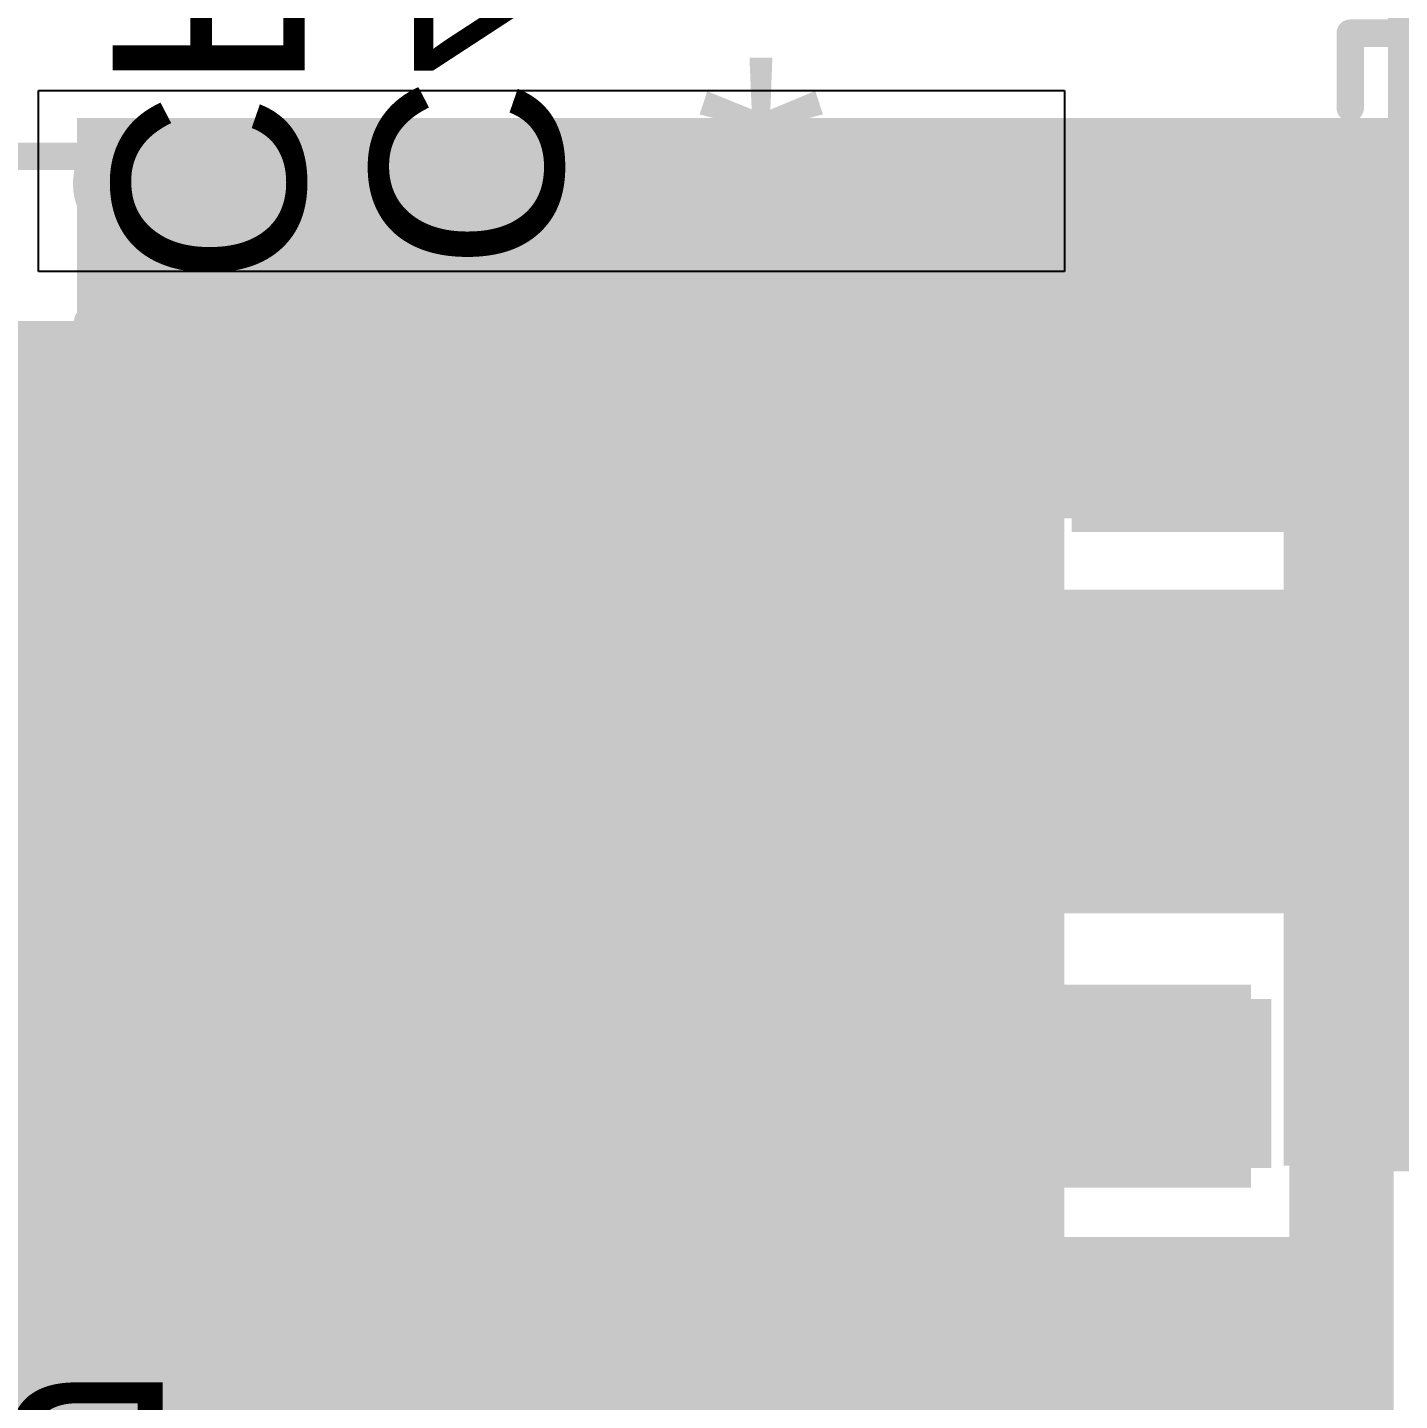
# Model space of a CAD drawing. Header units: millimetres. Extents: x -1.46 to 1.41, y -0.13 to 2.68.
# Drawn here: x -0.029 to 0.2211, y 2.0772 to 2.3275 of the extents above; entities that cross this region are included whole.
import ezdxf

# ---------------------------------------------------------------- set-up
doc = ezdxf.new("R2010")
doc.units = ezdxf.units.MM
doc.header["$MEASUREMENT"] = 0
for name, color, linetype in [('BottomLayer', 5, 'Continuous'), ('BottomOverlay', 54, 'Continuous'), ('BottomPaste', 16, 'Continuous'), ('BottomSolder', 6, 'Continuous'), ('Mechanical2', 216, 'Continuous'), ('TopLayer', 1, 'Continuous'), ('TopOverlay', 2, 'Continuous'), ('TopPaste', 8, 'Continuous'), ('TopSolder', 216, 'Continuous'), ('ViaHoleLayer', 16, 'Continuous')]:
    doc.layers.add(name, color=color, linetype=linetype)
doc.styles.add('Arial', font='', dxfattribs={"height": 0.2})
doc.styles.get('Arial').set_extended_font_data('Arial')

# ---------------------------------------------------------------- blocks, each defined once
blk = doc.blocks.new('EEEFT1H221AP_9')
at = {"layer": 'TopLayer'}
blk.add_hatch(color=1, dxfattribs=at).paths.add_polyline_path([(-0.2185, 0.03937), (-0.06102, 0.03937), (-0.06102, -0.03937), (-0.2185, -0.03937)])
at = {"layer": 'TopPaste'}
blk.add_hatch(color=8, dxfattribs=at).paths.add_polyline_path([(-0.2185, 0.03937), (-0.06102, 0.03937), (-0.06102, -0.03937), (-0.2185, -0.03937)])
at = {"layer": 'TopSolder'}
blk.add_hatch(color=216, dxfattribs=at).paths.add_polyline_path([(-0.2225, 0.04337), (-0.05702, 0.04337), (-0.05702, -0.04337), (-0.2225, -0.04337)])
at = {"layer": 'TopOverlay', "const_width": 0.005}
for points in [[(-0.165, 0.096), (-0.165, 0.05)], [(-0.184, 0.067), (-0.184, 0.049)], [(-0.175, 0.058), (-0.193, 0.058)], [(-0.165, -0.05), (-0.165, -0.096)], [(-0.095, -0.166), (-0.165, -0.096)], [(0.136, -0.166), (-0.095, -0.166)]]:
    blk.add_lwpolyline(points, dxfattribs=at)
at = {"layer": 'TopOverlay', "const_width": 0.0025}
for points in [[(-0.19425, 0.058, 1), (-0.19175, 0.058, 1)], [(-0.17625, 0.058, 1), (-0.17375, 0.058, 1)], [(-0.18525, 0.049, 1), (-0.18275, 0.049, 1)], [(-0.16625, 0.05, 1), (-0.16375, 0.05, 1)], [(-0.16625, -0.05, 1), (-0.16375, -0.05, 1)], [(-0.16625, -0.096, 1), (-0.16375, -0.096, 1)], [(-0.16625, -0.096, 1), (-0.16375, -0.096, 1)], [(-0.09625, -0.166, 1), (-0.09375, -0.166, 1)], [(-0.09625, -0.166, 1), (-0.09375, -0.166, 1)]]:
    blk.add_lwpolyline(points, format="xyb", close=True, dxfattribs=at)
blk = doc.blocks.new('SMA_B_16')
at = {"layer": 'BottomLayer'}
for points in [[(-0.12795, 0.03346), (-0.02953, 0.03346), (-0.02953, -0.03346), (-0.12795, -0.03346)], [(0.02953, 0.03346), (0.12795, 0.03346), (0.12795, -0.03346), (0.02953, -0.03346)]]:
    blk.add_hatch(color=5, dxfattribs=at).paths.add_polyline_path(points)
at = {"layer": 'BottomOverlay'}
for points in [[(-0.175, -0.05598), (-0.12906, -0.05598), (-0.12906, 0.05597), (-0.175, 0.05597)], [(-0.12992, 0.03638), (-0.1022, 0.03638), (-0.1022, 0.05598), (-0.12992, 0.05598)], [(-0.12992, -0.05598), (-0.1022, -0.05598), (-0.1022, -0.03638), (-0.12992, -0.03638)]]:
    blk.add_hatch(color=54, dxfattribs=at).paths.add_polyline_path(points)
at = {"layer": 'BottomPaste'}
for points in [[(-0.12795, 0.03346), (-0.02953, 0.03346), (-0.02953, -0.03346), (-0.12795, -0.03346)], [(0.02953, 0.03346), (0.12795, 0.03346), (0.12795, -0.03346), (0.02953, -0.03346)]]:
    blk.add_hatch(color=16, dxfattribs=at).paths.add_polyline_path(points)
at = {"layer": 'BottomSolder'}
for points in [[(-0.13195, 0.03746), (-0.02553, 0.03746), (-0.02553, -0.03746), (-0.13195, -0.03746)], [(0.02553, 0.03746), (0.13195, 0.03746), (0.13195, -0.03746), (0.02553, -0.03746)]]:
    blk.add_hatch(color=6, dxfattribs=at).paths.add_polyline_path(points)
at = {"layer": 'BottomOverlay', "const_width": 0.005}
for points in [[(0.08115, 0.05345), (-0.10465, 0.05345)], [(0.08115, 0.05345), (0.08115, 0.03985)], [(0.08115, -0.03985), (0.08115, -0.05345)], [(0.08115, -0.05345), (-0.10465, -0.05345)]]:
    blk.add_lwpolyline(points, dxfattribs=at)
at = {"layer": 'BottomOverlay', "const_width": 0.0025}
for points in [[(-0.1059, 0.05345, 1), (-0.1034, 0.05345, 1)], [(0.0799, 0.05345, 1), (0.0824, 0.05345, 1)], [(0.0799, 0.05345, 1), (0.0824, 0.05345, 1)], [(0.0799, 0.03985, 1), (0.0824, 0.03985, 1)], [(0.0799, -0.03985, 1), (0.0824, -0.03985, 1)], [(-0.1059, -0.05345, 1), (-0.1034, -0.05345, 1)], [(0.0799, -0.05345, 1), (0.0824, -0.05345, 1)], [(0.0799, -0.05345, 1), (0.0824, -0.05345, 1)]]:
    blk.add_lwpolyline(points, format="xyb", close=True, dxfattribs=at)
blk = doc.blocks.new('8_HTSOP_J_B_20')
at = {"layer": 'BottomLayer'}
for points in [[(-0.13622, 0.08642), (-0.07283, 0.08642), (-0.07283, 0.06358), (-0.13622, 0.06358)], [(0.07283, 0.08642), (0.13622, 0.08642), (0.13622, 0.06358), (0.07283, 0.06358)], [(0.03937, 0.04921), (0.03937, -0.04921), (-0.03937, -0.04921), (-0.03937, 0.04921)], [(-0.13622, 0.03642), (-0.07283, 0.03642), (-0.07283, 0.01358), (-0.13622, 0.01358)], [(0.07283, 0.03642), (0.13622, 0.03642), (0.13622, 0.01358), (0.07283, 0.01358)], [(-0.13622, -0.01358), (-0.07283, -0.01358), (-0.07283, -0.03642), (-0.13622, -0.03642)], [(0.07283, -0.01358), (0.13622, -0.01358), (0.13622, -0.03642), (0.07283, -0.03642)], [(-0.13622, -0.06358), (-0.07283, -0.06358), (-0.07283, -0.08642), (-0.13622, -0.08642)], [(0.07283, -0.06358), (0.13622, -0.06358), (0.13622, -0.08642), (0.07283, -0.08642)]]:
    blk.add_hatch(color=5, dxfattribs=at).paths.add_polyline_path(points)
at = {"layer": 'BottomPaste'}
for points in [[(-0.13622, 0.08642), (-0.07283, 0.08642), (-0.07283, 0.06358), (-0.13622, 0.06358)], [(0.07283, 0.08642), (0.13622, 0.08642), (0.13622, 0.06358), (0.07283, 0.06358)], [(-0.13622, 0.03642), (-0.07283, 0.03642), (-0.07283, 0.01358), (-0.13622, 0.01358)], [(0.07283, 0.03642), (0.13622, 0.03642), (0.13622, 0.01358), (0.07283, 0.01358)], [(-0.13622, -0.01358), (-0.07283, -0.01358), (-0.07283, -0.03642), (-0.13622, -0.03642)], [(0.07283, -0.01358), (0.13622, -0.01358), (0.13622, -0.03642), (0.07283, -0.03642)], [(-0.13622, -0.06358), (-0.07283, -0.06358), (-0.07283, -0.08642), (-0.13622, -0.08642)], [(0.07283, -0.06358), (0.13622, -0.06358), (0.13622, -0.08642), (0.07283, -0.08642)]]:
    blk.add_hatch(color=16, dxfattribs=at).paths.add_polyline_path(points)
at = {"layer": 'BottomSolder'}
for points in [[(-0.14022, 0.09042), (-0.06883, 0.09042), (-0.06883, 0.05958), (-0.14022, 0.05958)], [(0.06883, 0.09042), (0.14022, 0.09042), (0.14022, 0.05958), (0.06883, 0.05958)], [(0.04337, 0.05321), (0.04337, -0.05321), (-0.04337, -0.05321), (-0.04337, 0.05321)], [(-0.14022, 0.04042), (-0.06883, 0.04042), (-0.06883, 0.00958), (-0.14022, 0.00958)], [(0.06883, 0.04042), (0.14022, 0.04042), (0.14022, 0.00958), (0.06883, 0.00958)], [(-0.14022, -0.00958), (-0.06883, -0.00958), (-0.06883, -0.04042), (-0.14022, -0.04042)], [(0.06883, -0.00958), (0.14022, -0.00958), (0.14022, -0.04042), (0.06883, -0.04042)], [(-0.14022, -0.05958), (-0.06883, -0.05958), (-0.06883, -0.09042), (-0.14022, -0.09042)], [(0.06883, -0.05958), (0.14022, -0.05958), (0.14022, -0.09042), (0.06883, -0.09042)]]:
    blk.add_hatch(color=6, dxfattribs=at).paths.add_polyline_path(points)
at = {"layer": 'BottomOverlay', "const_width": 0.005}
for points in [[(0.07677, 0.09646), (-0.07677, 0.09646)], [(0.07677, -0.09646), (-0.07677, -0.09646)]]:
    blk.add_lwpolyline(points, dxfattribs=at)
at = {"layer": 'BottomOverlay'}
for points, const_width in [([(-0.07802, 0.09646, 1), (-0.07552, 0.09646, 1)], 0.0025), ([(0.07552, 0.09646, 1), (0.07802, 0.09646, 1)], 0.0025), ([(-0.14406, -0.075, 1), (-0.15194, -0.075, 1)], 0.00787), ([(-0.15391, -0.075, 1), (-0.14997, -0.075, 1)], 0.00394), ([(-0.14603, -0.075, 1), (-0.14209, -0.075, 1)], 0.00394), ([(-0.07802, -0.09646, 1), (-0.07552, -0.09646, 1)], 0.0025), ([(0.07552, -0.09646, 1), (0.07802, -0.09646, 1)], 0.0025)]:
    blk.add_lwpolyline(points, format="xyb", close=True, dxfattribs=dict(at, const_width=const_width))
at = {"layer": 'BottomPaste'}
for p, q in [((0.025, 0.03032), (-0.025, 0.03032)), ((-0.025, 0.03032), (-0.025, -0.03032)), ((0.025, -0.03032), (0.025, 0.03032)), ((-0.025, -0.03032), (0.025, -0.03032))]:
    blk.add_line(p, q, dxfattribs=at)
blk = doc.blocks.new('CAP_0603_B_49')
at = {"layer": 'BottomLayer'}
for points in [[(-0.045, -0.0175), (-0.045, 0.0175), (-0.015, 0.0175), (-0.015, -0.0175)], [(0.015, -0.0175), (0.015, 0.0175), (0.045, 0.0175), (0.045, -0.0175)]]:
    blk.add_hatch(color=5, dxfattribs=at).paths.add_polyline_path(points)
at = {"layer": 'BottomPaste'}
for points in [[(-0.045, -0.0175), (-0.045, 0.0175), (-0.015, 0.0175), (-0.015, -0.0175)], [(0.015, -0.0175), (0.015, 0.0175), (0.045, 0.0175), (0.045, -0.0175)]]:
    blk.add_hatch(color=16, dxfattribs=at).paths.add_polyline_path(points)
at = {"layer": 'BottomSolder'}
for points in [[(-0.04736, -0.01986), (-0.04736, 0.01986), (-0.01264, 0.01986), (-0.01264, -0.01986)], [(0.01264, -0.01986), (0.01264, 0.01986), (0.04736, 0.01986), (0.04736, -0.01986)]]:
    blk.add_hatch(color=6, dxfattribs=at).paths.add_polyline_path(points)
at = {"layer": 'BottomOverlay', "const_width": 0.005}
for points in [[(-0.049, 0.021), (-0.049, -0.021)], [(-0.049, 0.021), (-0.018, 0.021)], [(0.018, 0.021), (0.049, 0.021)], [(0.049, 0.021), (0.049, -0.021)], [(-0.049, -0.021), (-0.018, -0.021)], [(0.018, -0.021), (0.049, -0.021)]]:
    blk.add_lwpolyline(points, dxfattribs=at)
at = {"layer": 'BottomOverlay', "const_width": 0.0025}
for points in [[(-0.05025, 0.021, 1), (-0.04775, 0.021, 1)], [(-0.05025, 0.021, 1), (-0.04775, 0.021, 1)], [(-0.01925, 0.021, 1), (-0.01675, 0.021, 1)], [(0.01675, 0.021, 1), (0.01925, 0.021, 1)], [(0.04775, 0.021, 1), (0.05025, 0.021, 1)], [(0.04775, 0.021, 1), (0.05025, 0.021, 1)], [(-0.05025, -0.021, 1), (-0.04775, -0.021, 1)], [(-0.05025, -0.021, 1), (-0.04775, -0.021, 1)], [(-0.01925, -0.021, 1), (-0.01675, -0.021, 1)], [(0.01675, -0.021, 1), (0.01925, -0.021, 1)], [(0.04775, -0.021, 1), (0.05025, -0.021, 1)], [(0.04775, -0.021, 1), (0.05025, -0.021, 1)]]:
    blk.add_lwpolyline(points, format="xyb", close=True, dxfattribs=at)
blk = doc.blocks.new('CAP_0402_B_51')
at = {"layer": 'BottomLayer'}
for points in [[(-0.0095, 0.0125), (-0.0095, -0.0125), (-0.0275, -0.0125), (-0.0275, 0.0125)], [(0.0275, 0.0125), (0.0275, -0.0125), (0.0095, -0.0125), (0.0095, 0.0125)]]:
    blk.add_hatch(color=5, dxfattribs=at).paths.add_polyline_path(points)
at = {"layer": 'BottomPaste'}
for points in [[(-0.0095, 0.0125), (-0.0095, -0.0125), (-0.0275, -0.0125), (-0.0275, 0.0125)], [(0.0275, 0.0125), (0.0275, -0.0125), (0.0095, -0.0125), (0.0095, 0.0125)]]:
    blk.add_hatch(color=16, dxfattribs=at).paths.add_polyline_path(points)
at = {"layer": 'BottomSolder'}
for points in [[(-0.00714, 0.01486), (-0.00714, -0.01486), (-0.02986, -0.01486), (-0.02986, 0.01486)], [(0.02986, 0.01486), (0.02986, -0.01486), (0.00714, -0.01486), (0.00714, 0.01486)]]:
    blk.add_hatch(color=6, dxfattribs=at).paths.add_polyline_path(points)
at = {"layer": 'BottomOverlay', "const_width": 0.005}
for points in [[(-0.031, -0.016), (-0.031, 0.016)], [(-0.011, 0.016), (-0.031, 0.016)], [(0.031, 0.016), (0.011, 0.016)], [(0.031, -0.016), (0.031, 0.016)], [(-0.011, -0.016), (-0.031, -0.016)], [(0.031, -0.016), (0.011, -0.016)]]:
    blk.add_lwpolyline(points, dxfattribs=at)
at = {"layer": 'BottomOverlay', "const_width": 0.0025}
for points in [[(-0.03225, 0.016, 1), (-0.02975, 0.016, 1)], [(-0.03225, 0.016, 1), (-0.02975, 0.016, 1)], [(-0.01225, 0.016, 1), (-0.00975, 0.016, 1)], [(0.00975, 0.016, 1), (0.01225, 0.016, 1)], [(0.02975, 0.016, 1), (0.03225, 0.016, 1)], [(0.02975, 0.016, 1), (0.03225, 0.016, 1)], [(-0.03225, -0.016, 1), (-0.02975, -0.016, 1)], [(-0.03225, -0.016, 1), (-0.02975, -0.016, 1)], [(-0.01225, -0.016, 1), (-0.00975, -0.016, 1)], [(0.00975, -0.016, 1), (0.01225, -0.016, 1)], [(0.02975, -0.016, 1), (0.03225, -0.016, 1)], [(0.02975, -0.016, 1), (0.03225, -0.016, 1)]]:
    blk.add_lwpolyline(points, format="xyb", close=True, dxfattribs=at)
blk = doc.blocks.new('CAP_0603_B_53')
at = {"layer": 'BottomLayer'}
for points in [[(-0.045, -0.0175), (-0.045, 0.0175), (-0.015, 0.0175), (-0.015, -0.0175)], [(0.015, -0.0175), (0.015, 0.0175), (0.045, 0.0175), (0.045, -0.0175)]]:
    blk.add_hatch(color=5, dxfattribs=at).paths.add_polyline_path(points)
at = {"layer": 'BottomPaste'}
for points in [[(-0.045, -0.0175), (-0.045, 0.0175), (-0.015, 0.0175), (-0.015, -0.0175)], [(0.015, -0.0175), (0.015, 0.0175), (0.045, 0.0175), (0.045, -0.0175)]]:
    blk.add_hatch(color=16, dxfattribs=at).paths.add_polyline_path(points)
at = {"layer": 'BottomSolder'}
for points in [[(-0.04736, -0.01986), (-0.04736, 0.01986), (-0.01264, 0.01986), (-0.01264, -0.01986)], [(0.01264, -0.01986), (0.01264, 0.01986), (0.04736, 0.01986), (0.04736, -0.01986)]]:
    blk.add_hatch(color=6, dxfattribs=at).paths.add_polyline_path(points)
at = {"layer": 'BottomOverlay', "const_width": 0.005}
for points in [[(-0.049, 0.021), (-0.049, -0.021)], [(-0.049, 0.021), (-0.018, 0.021)], [(0.018, 0.021), (0.049, 0.021)], [(0.049, 0.021), (0.049, -0.021)], [(-0.049, -0.021), (-0.018, -0.021)], [(0.018, -0.021), (0.049, -0.021)]]:
    blk.add_lwpolyline(points, dxfattribs=at)
at = {"layer": 'BottomOverlay', "const_width": 0.0025}
for points in [[(-0.05025, 0.021, 1), (-0.04775, 0.021, 1)], [(-0.05025, 0.021, 1), (-0.04775, 0.021, 1)], [(-0.01925, 0.021, 1), (-0.01675, 0.021, 1)], [(0.01675, 0.021, 1), (0.01925, 0.021, 1)], [(0.04775, 0.021, 1), (0.05025, 0.021, 1)], [(0.04775, 0.021, 1), (0.05025, 0.021, 1)], [(-0.05025, -0.021, 1), (-0.04775, -0.021, 1)], [(-0.05025, -0.021, 1), (-0.04775, -0.021, 1)], [(-0.01925, -0.021, 1), (-0.01675, -0.021, 1)], [(0.01675, -0.021, 1), (0.01925, -0.021, 1)], [(0.04775, -0.021, 1), (0.05025, -0.021, 1)], [(0.04775, -0.021, 1), (0.05025, -0.021, 1)]]:
    blk.add_lwpolyline(points, format="xyb", close=True, dxfattribs=at)
blk = doc.blocks.new('CAP_0603_B_54')
at = {"layer": 'BottomLayer'}
for points in [[(-0.045, -0.0175), (-0.045, 0.0175), (-0.015, 0.0175), (-0.015, -0.0175)], [(0.015, -0.0175), (0.015, 0.0175), (0.045, 0.0175), (0.045, -0.0175)]]:
    blk.add_hatch(color=5, dxfattribs=at).paths.add_polyline_path(points)
at = {"layer": 'BottomPaste'}
for points in [[(-0.045, -0.0175), (-0.045, 0.0175), (-0.015, 0.0175), (-0.015, -0.0175)], [(0.015, -0.0175), (0.015, 0.0175), (0.045, 0.0175), (0.045, -0.0175)]]:
    blk.add_hatch(color=16, dxfattribs=at).paths.add_polyline_path(points)
at = {"layer": 'BottomSolder'}
for points in [[(-0.04736, -0.01986), (-0.04736, 0.01986), (-0.01264, 0.01986), (-0.01264, -0.01986)], [(0.01264, -0.01986), (0.01264, 0.01986), (0.04736, 0.01986), (0.04736, -0.01986)]]:
    blk.add_hatch(color=6, dxfattribs=at).paths.add_polyline_path(points)
at = {"layer": 'BottomOverlay', "const_width": 0.005}
for points in [[(-0.049, 0.021), (-0.018, 0.021)], [(-0.049, 0.021), (-0.049, -0.021)], [(0.018, 0.021), (0.049, 0.021)], [(0.049, 0.021), (0.049, -0.021)], [(-0.049, -0.021), (-0.018, -0.021)], [(0.018, -0.021), (0.049, -0.021)]]:
    blk.add_lwpolyline(points, dxfattribs=at)
at = {"layer": 'BottomOverlay', "const_width": 0.0025}
for points in [[(-0.05025, 0.021, 1), (-0.04775, 0.021, 1)], [(-0.05025, 0.021, 1), (-0.04775, 0.021, 1)], [(-0.01925, 0.021, 1), (-0.01675, 0.021, 1)], [(0.01675, 0.021, 1), (0.01925, 0.021, 1)], [(0.04775, 0.021, 1), (0.05025, 0.021, 1)], [(0.04775, 0.021, 1), (0.05025, 0.021, 1)], [(-0.05025, -0.021, 1), (-0.04775, -0.021, 1)], [(-0.05025, -0.021, 1), (-0.04775, -0.021, 1)], [(-0.01925, -0.021, 1), (-0.01675, -0.021, 1)], [(0.01675, -0.021, 1), (0.01925, -0.021, 1)], [(0.04775, -0.021, 1), (0.05025, -0.021, 1)], [(0.04775, -0.021, 1), (0.05025, -0.021, 1)]]:
    blk.add_lwpolyline(points, format="xyb", close=True, dxfattribs=at)
blk = doc.blocks.new('SLF12575T_221M1R3_PF_123')
at = {"layer": 'TopLayer'}
blk.add_hatch(color=1, dxfattribs=at).paths.add_polyline_path([(0.16732, 0.06299), (0.26969, 0.06299), (0.26969, -0.06299), (0.16732, -0.06299)])
at = {"layer": 'TopPaste'}
blk.add_hatch(color=8, dxfattribs=at).paths.add_polyline_path([(0.16732, 0.06299), (0.26969, 0.06299), (0.26969, -0.06299), (0.16732, -0.06299)])
at = {"layer": 'TopSolder'}
blk.add_hatch(color=216, dxfattribs=at).paths.add_polyline_path([(0.16332, 0.06699), (0.27369, 0.06699), (0.27369, -0.06699), (0.16332, -0.06699)])

msp = doc.modelspace()

# ---------------------------------------------------------------- hatches: boundary and pattern name
at = {"layer": 'BottomLayer'}
for points in [[(0.219, 2.321), (0.332, 2.321), (0.332, 2.543), (0.219, 2.543)], [(-0.02, 2.238), (0.289, 2.238), (0.289, 2.311), (-0.02, 2.311)], [(-0.017, 2.178), (0.22, 2.178), (0.22, 2.225), (-0.017, 2.225)], [(0.201, 2.002), (0.22, 2.002), (0.22, 2.21955), (0.201, 2.21955)], [(0.061, 2.166), (0.206, 2.166), (0.206, 2.204), (0.061, 2.204)], [(0.004, 1.981), (0.079, 1.981), (0.079, 2.197), (0.004, 2.197)], [(0.086, 2.116), (0.194, 2.116), (0.194, 2.153), (0.086, 2.153)], [(0.124, 2.065), (0.215, 2.065), (0.215, 2.107), (0.124, 2.107)]]:
    msp.add_hatch(color=5, dxfattribs=at).paths.add_polyline_path(points)
h = msp.add_hatch(color=5, dxfattribs=at)
edge = h.paths.add_edge_path()
edge.add_arc((-0.0089, 2.299), 0.01181, 0, 360)
h = msp.add_hatch(color=5, dxfattribs=at)
edge = h.paths.add_edge_path()
edge.add_arc((0.01541, 2.299), 0.01181, 0, 360)
h = msp.add_hatch(color=5, dxfattribs=at)
edge = h.paths.add_edge_path()
edge.add_arc((0.03971, 2.299), 0.01181, 0, 360)
h = msp.add_hatch(color=5, dxfattribs=at)
edge = h.paths.add_edge_path()
edge.add_arc((0.06401, 2.299), 0.01181, 0, 360)
h = msp.add_hatch(color=5, dxfattribs=at)
edge = h.paths.add_edge_path()
edge.add_arc((0.08832, 2.299), 0.01181, 0, 360)
h = msp.add_hatch(color=5, dxfattribs=at)
edge = h.paths.add_edge_path()
edge.add_arc((0.11262, 2.299), 0.01181, 0, 360)
h = msp.add_hatch(color=5, dxfattribs=at)
edge = h.paths.add_edge_path()
edge.add_arc((0.13692, 2.299), 0.01181, 0, 360)
h = msp.add_hatch(color=5, dxfattribs=at)
edge = h.paths.add_edge_path()
edge.add_arc((0.18, 2.209), 0.01181, 0, 360)
h = msp.add_hatch(color=5, dxfattribs=at)
edge = h.paths.add_edge_path()
edge.add_arc((0.01624, 2.14284), 0.01181, 0, 360)
h = msp.add_hatch(color=5, dxfattribs=at)
edge = h.paths.add_edge_path()
edge.add_arc((0.04116, 2.14284), 0.01181, 0, 360)
h = msp.add_hatch(color=5, dxfattribs=at)
edge = h.paths.add_edge_path()
edge.add_arc((0.06608, 2.14284), 0.01181, 0, 360)
h = msp.add_hatch(color=5, dxfattribs=at)
edge = h.paths.add_edge_path()
edge.add_arc((0.01624, 2.11292), 0.01181, 0, 360)
h = msp.add_hatch(color=5, dxfattribs=at)
edge = h.paths.add_edge_path()
edge.add_arc((0.04116, 2.11292), 0.01181, 0, 360)
h = msp.add_hatch(color=5, dxfattribs=at)
edge = h.paths.add_edge_path()
edge.add_arc((0.06608, 2.11292), 0.01181, 0, 360)
h = msp.add_hatch(color=5, dxfattribs=at)
edge = h.paths.add_edge_path()
edge.add_arc((0.207, 2.09383), 0.01181, 0, 360)
h = msp.add_hatch(color=5, dxfattribs=at)
edge = h.paths.add_edge_path()
edge.add_arc((0.01624, 2.084), 0.01181, 0, 360)
h = msp.add_hatch(color=5, dxfattribs=at)
edge = h.paths.add_edge_path()
edge.add_arc((0.04116, 2.084), 0.01181, 0, 360)
h = msp.add_hatch(color=5, dxfattribs=at)
edge = h.paths.add_edge_path()
edge.add_arc((0.06608, 2.084), 0.01181, 0, 360)
h = msp.add_hatch(color=5, dxfattribs=at)
edge = h.paths.add_edge_path()
edge.add_arc((0.207, 2.07), 0.01181, 0, 360)
at = {"layer": 'BottomSolder'}
h = msp.add_hatch(color=6, dxfattribs=at)
edge = h.paths.add_edge_path()
edge.add_arc((-0.0089, 2.299), 0.00591, 0, 360)
h = msp.add_hatch(color=6, dxfattribs=at)
edge = h.paths.add_edge_path()
edge.add_arc((0.01541, 2.299), 0.00591, 0, 360)
h = msp.add_hatch(color=6, dxfattribs=at)
edge = h.paths.add_edge_path()
edge.add_arc((0.03971, 2.299), 0.00591, 0, 360)
h = msp.add_hatch(color=6, dxfattribs=at)
edge = h.paths.add_edge_path()
edge.add_arc((0.06401, 2.299), 0.00591, 0, 360)
h = msp.add_hatch(color=6, dxfattribs=at)
edge = h.paths.add_edge_path()
edge.add_arc((0.08832, 2.299), 0.00591, 0, 360)
h = msp.add_hatch(color=6, dxfattribs=at)
edge = h.paths.add_edge_path()
edge.add_arc((0.11262, 2.299), 0.00591, 0, 360)
h = msp.add_hatch(color=6, dxfattribs=at)
edge = h.paths.add_edge_path()
edge.add_arc((0.13692, 2.299), 0.00591, 0, 360)
h = msp.add_hatch(color=6, dxfattribs=at)
edge = h.paths.add_edge_path()
edge.add_arc((0.18, 2.209), 0.00591, 0, 360)
h = msp.add_hatch(color=6, dxfattribs=at)
edge = h.paths.add_edge_path()
edge.add_arc((0.01624, 2.14284), 0.00591, 0, 360)
h = msp.add_hatch(color=6, dxfattribs=at)
edge = h.paths.add_edge_path()
edge.add_arc((0.04116, 2.14284), 0.00591, 0, 360)
h = msp.add_hatch(color=6, dxfattribs=at)
edge = h.paths.add_edge_path()
edge.add_arc((0.06608, 2.14284), 0.00591, 0, 360)
h = msp.add_hatch(color=6, dxfattribs=at)
edge = h.paths.add_edge_path()
edge.add_arc((0.01624, 2.11292), 0.00591, 0, 360)
h = msp.add_hatch(color=6, dxfattribs=at)
edge = h.paths.add_edge_path()
edge.add_arc((0.04116, 2.11292), 0.00591, 0, 360)
h = msp.add_hatch(color=6, dxfattribs=at)
edge = h.paths.add_edge_path()
edge.add_arc((0.06608, 2.11292), 0.00591, 0, 360)
h = msp.add_hatch(color=6, dxfattribs=at)
edge = h.paths.add_edge_path()
edge.add_arc((0.207, 2.09383), 0.00591, 0, 360)
h = msp.add_hatch(color=6, dxfattribs=at)
edge = h.paths.add_edge_path()
edge.add_arc((0.01624, 2.084), 0.00591, 0, 360)
h = msp.add_hatch(color=6, dxfattribs=at)
edge = h.paths.add_edge_path()
edge.add_arc((0.04116, 2.084), 0.00591, 0, 360)
h = msp.add_hatch(color=6, dxfattribs=at)
edge = h.paths.add_edge_path()
edge.add_arc((0.06608, 2.084), 0.00591, 0, 360)
at = {"layer": 'TopLayer'}
for points in [[(0.219, 2.308), (0.304, 2.308), (0.304, 2.541), (0.219, 2.541)], [(0.2, 2.12), (0.347, 2.12), (0.347, 2.293), (0.2, 2.293)], [(-0.045, 2.067), (0.16, 2.067), (0.16, 2.274), (-0.045, 2.274)], [(-0.045, 1.984), (0.108, 1.984), (0.108, 2.082), (-0.045, 2.082)]]:
    msp.add_hatch(color=1, dxfattribs=at).paths.add_polyline_path(points)
h = msp.add_hatch(color=1, dxfattribs=at)
edge = h.paths.add_edge_path()
edge.add_arc((-0.0089, 2.299), 0.01181, 0, 360)
h = msp.add_hatch(color=1, dxfattribs=at)
edge = h.paths.add_edge_path()
edge.add_arc((0.01541, 2.299), 0.01181, 0, 360)
h = msp.add_hatch(color=1, dxfattribs=at)
edge = h.paths.add_edge_path()
edge.add_arc((0.03971, 2.299), 0.01181, 0, 360)
h = msp.add_hatch(color=1, dxfattribs=at)
edge = h.paths.add_edge_path()
edge.add_arc((0.06401, 2.299), 0.01181, 0, 360)
h = msp.add_hatch(color=1, dxfattribs=at)
edge = h.paths.add_edge_path()
edge.add_arc((0.08832, 2.299), 0.01181, 0, 360)
h = msp.add_hatch(color=1, dxfattribs=at)
edge = h.paths.add_edge_path()
edge.add_arc((0.11262, 2.299), 0.01181, 0, 360)
h = msp.add_hatch(color=1, dxfattribs=at)
edge = h.paths.add_edge_path()
edge.add_arc((0.13692, 2.299), 0.01181, 0, 360)
h = msp.add_hatch(color=1, dxfattribs=at)
edge = h.paths.add_edge_path()
edge.add_arc((0.18, 2.209), 0.01181, 0, 360)
h = msp.add_hatch(color=1, dxfattribs=at)
edge = h.paths.add_edge_path()
edge.add_arc((0.01624, 2.14284), 0.01181, 0, 360)
h = msp.add_hatch(color=1, dxfattribs=at)
edge = h.paths.add_edge_path()
edge.add_arc((0.04116, 2.14284), 0.01181, 0, 360)
h = msp.add_hatch(color=1, dxfattribs=at)
edge = h.paths.add_edge_path()
edge.add_arc((0.06608, 2.14284), 0.01181, 0, 360)
h = msp.add_hatch(color=1, dxfattribs=at)
edge = h.paths.add_edge_path()
edge.add_arc((0.01624, 2.11292), 0.01181, 0, 360)
h = msp.add_hatch(color=1, dxfattribs=at)
edge = h.paths.add_edge_path()
edge.add_arc((0.04116, 2.11292), 0.01181, 0, 360)
h = msp.add_hatch(color=1, dxfattribs=at)
edge = h.paths.add_edge_path()
edge.add_arc((0.06608, 2.11292), 0.01181, 0, 360)
h = msp.add_hatch(color=1, dxfattribs=at)
edge = h.paths.add_edge_path()
edge.add_arc((0.207, 2.09383), 0.01181, 0, 360)
h = msp.add_hatch(color=1, dxfattribs=at)
edge = h.paths.add_edge_path()
edge.add_arc((0.01624, 2.084), 0.01181, 0, 360)
h = msp.add_hatch(color=1, dxfattribs=at)
edge = h.paths.add_edge_path()
edge.add_arc((0.04116, 2.084), 0.01181, 0, 360)
h = msp.add_hatch(color=1, dxfattribs=at)
edge = h.paths.add_edge_path()
edge.add_arc((0.06608, 2.084), 0.01181, 0, 360)
h = msp.add_hatch(color=1, dxfattribs=at)
edge = h.paths.add_edge_path()
edge.add_arc((0.207, 2.07), 0.01181, 0, 360)
at = {"layer": 'TopSolder'}
h = msp.add_hatch(color=216, dxfattribs=at)
edge = h.paths.add_edge_path()
edge.add_arc((-0.0089, 2.299), 0.00591, 0, 360)
h = msp.add_hatch(color=216, dxfattribs=at)
edge = h.paths.add_edge_path()
edge.add_arc((0.01541, 2.299), 0.00591, 0, 360)
h = msp.add_hatch(color=216, dxfattribs=at)
edge = h.paths.add_edge_path()
edge.add_arc((0.03971, 2.299), 0.00591, 0, 360)
h = msp.add_hatch(color=216, dxfattribs=at)
edge = h.paths.add_edge_path()
edge.add_arc((0.06401, 2.299), 0.00591, 0, 360)
h = msp.add_hatch(color=216, dxfattribs=at)
edge = h.paths.add_edge_path()
edge.add_arc((0.08832, 2.299), 0.00591, 0, 360)
h = msp.add_hatch(color=216, dxfattribs=at)
edge = h.paths.add_edge_path()
edge.add_arc((0.11262, 2.299), 0.00591, 0, 360)
h = msp.add_hatch(color=216, dxfattribs=at)
edge = h.paths.add_edge_path()
edge.add_arc((0.13692, 2.299), 0.00591, 0, 360)
h = msp.add_hatch(color=216, dxfattribs=at)
edge = h.paths.add_edge_path()
edge.add_arc((0.18, 2.209), 0.00591, 0, 360)
h = msp.add_hatch(color=216, dxfattribs=at)
edge = h.paths.add_edge_path()
edge.add_arc((0.01624, 2.14284), 0.00591, 0, 360)
h = msp.add_hatch(color=216, dxfattribs=at)
edge = h.paths.add_edge_path()
edge.add_arc((0.04116, 2.14284), 0.00591, 0, 360)
h = msp.add_hatch(color=216, dxfattribs=at)
edge = h.paths.add_edge_path()
edge.add_arc((0.06608, 2.14284), 0.00591, 0, 360)
h = msp.add_hatch(color=216, dxfattribs=at)
edge = h.paths.add_edge_path()
edge.add_arc((0.01624, 2.11292), 0.00591, 0, 360)
h = msp.add_hatch(color=216, dxfattribs=at)
edge = h.paths.add_edge_path()
edge.add_arc((0.04116, 2.11292), 0.00591, 0, 360)
h = msp.add_hatch(color=216, dxfattribs=at)
edge = h.paths.add_edge_path()
edge.add_arc((0.06608, 2.11292), 0.00591, 0, 360)
h = msp.add_hatch(color=216, dxfattribs=at)
edge = h.paths.add_edge_path()
edge.add_arc((0.207, 2.09383), 0.00591, 0, 360)
h = msp.add_hatch(color=216, dxfattribs=at)
edge = h.paths.add_edge_path()
edge.add_arc((0.01624, 2.084), 0.00591, 0, 360)
h = msp.add_hatch(color=216, dxfattribs=at)
edge = h.paths.add_edge_path()
edge.add_arc((0.04116, 2.084), 0.00591, 0, 360)
h = msp.add_hatch(color=216, dxfattribs=at)
edge = h.paths.add_edge_path()
edge.add_arc((0.06608, 2.084), 0.00591, 0, 360)
at = {"layer": 'ViaHoleLayer'}
h = msp.add_hatch(color=16, dxfattribs=at)
edge = h.paths.add_edge_path()
edge.add_arc((-0.0089, 2.299), 0.00591, 0, 360)
h = msp.add_hatch(color=16, dxfattribs=at)
edge = h.paths.add_edge_path()
edge.add_arc((0.01541, 2.299), 0.00591, 0, 360)
h = msp.add_hatch(color=16, dxfattribs=at)
edge = h.paths.add_edge_path()
edge.add_arc((0.03971, 2.299), 0.00591, 0, 360)
h = msp.add_hatch(color=16, dxfattribs=at)
edge = h.paths.add_edge_path()
edge.add_arc((0.06401, 2.299), 0.00591, 0, 360)
h = msp.add_hatch(color=16, dxfattribs=at)
edge = h.paths.add_edge_path()
edge.add_arc((0.08832, 2.299), 0.00591, 0, 360)
h = msp.add_hatch(color=16, dxfattribs=at)
edge = h.paths.add_edge_path()
edge.add_arc((0.11262, 2.299), 0.00591, 0, 360)
h = msp.add_hatch(color=16, dxfattribs=at)
edge = h.paths.add_edge_path()
edge.add_arc((0.13692, 2.299), 0.00591, 0, 360)
h = msp.add_hatch(color=16, dxfattribs=at)
edge = h.paths.add_edge_path()
edge.add_arc((0.18, 2.209), 0.00591, 0, 360)
h = msp.add_hatch(color=16, dxfattribs=at)
edge = h.paths.add_edge_path()
edge.add_arc((0.01624, 2.14284), 0.00591, 0, 360)
h = msp.add_hatch(color=16, dxfattribs=at)
edge = h.paths.add_edge_path()
edge.add_arc((0.04116, 2.14284), 0.00591, 0, 360)
h = msp.add_hatch(color=16, dxfattribs=at)
edge = h.paths.add_edge_path()
edge.add_arc((0.06608, 2.14284), 0.00591, 0, 360)
h = msp.add_hatch(color=16, dxfattribs=at)
edge = h.paths.add_edge_path()
edge.add_arc((0.01624, 2.11292), 0.00591, 0, 360)
h = msp.add_hatch(color=16, dxfattribs=at)
edge = h.paths.add_edge_path()
edge.add_arc((0.04116, 2.11292), 0.00591, 0, 360)
h = msp.add_hatch(color=16, dxfattribs=at)
edge = h.paths.add_edge_path()
edge.add_arc((0.06608, 2.11292), 0.00591, 0, 360)
h = msp.add_hatch(color=16, dxfattribs=at)
edge = h.paths.add_edge_path()
edge.add_arc((0.207, 2.09383), 0.00591, 0, 360)
h = msp.add_hatch(color=16, dxfattribs=at)
edge = h.paths.add_edge_path()
edge.add_arc((0.01624, 2.084), 0.00591, 0, 360)
h = msp.add_hatch(color=16, dxfattribs=at)
edge = h.paths.add_edge_path()
edge.add_arc((0.04116, 2.084), 0.00591, 0, 360)
h = msp.add_hatch(color=16, dxfattribs=at)
edge = h.paths.add_edge_path()
edge.add_arc((0.06608, 2.084), 0.00591, 0, 360)

# ---------------------------------------------------------------- linework, layer by layer
at = {"layer": 'BottomLayer'}
for points, const_width in [([(0.02424, 2.29176), (0.026, 2.29)], 0.02), ([(0.025, 2.289), (0.026, 2.29)], 0.02), ([(0.025, 2.287), (0.025, 2.289)], 0.02), ([(0.182, 2.206), (0.207, 2.206)], 0.012), ([(0.207, 2.206), (0.20835, 2.20465)], 0.012), ([(0.20835, 2.10383), (0.20835, 2.20465)], 0.012), ([(0.162, 2.185), (0.204, 2.185)], 0.01), ([(0.204, 2.185), (0.206, 2.183)], 0.01), ([(-0.05371, 2.16237), (-0.02864, 2.16237)], 0.022), ([(-0.02864, 2.16237), (-0.015, 2.14873)], 0.022), ([(-0.015, 2.048), (-0.015, 2.14873)], 0.022), ([(0.096, 2.1345), (0.09625, 2.13475)], 0.008), ([(0.09625, 2.13475), (0.16175, 2.13475)], 0.008), ([(0.16175, 2.13475), (0.162, 2.135)], 0.008), ([(0.102, 2.006), (0.102, 2.0975)], 0.018), ([(0.1915, 2.0845), (0.206, 2.099)], 0.01), ([(0.171, 2.0845), (0.1915, 2.0845)], 0.01)]:
    msp.add_lwpolyline(points, dxfattribs=dict(at, const_width=const_width))
for points, const_width in [([(0.01924, 2.29176, 1), (0.02924, 2.29176, 1)], 0.01), ([(0.02, 2.289, 1), (0.03, 2.289, 1)], 0.01), ([(0.02, 2.289, 1), (0.03, 2.289, 1)], 0.01), ([(0.021, 2.29, 1), (0.031, 2.29, 1)], 0.01), ([(0.021, 2.29, 1), (0.031, 2.29, 1)], 0.01), ([(0.02, 2.287, 1), (0.03, 2.287, 1)], 0.01), ([(0.179, 2.206, 1), (0.185, 2.206, 1)], 0.006), ([(0.204, 2.206, 1), (0.21, 2.206, 1)], 0.006), ([(0.204, 2.206, 1), (0.21, 2.206, 1)], 0.006), ([(0.20535, 2.20465, 1), (0.21135, 2.20465, 1)], 0.006), ([(0.20535, 2.20465, 1), (0.21135, 2.20465, 1)], 0.006), ([(0.1595, 2.185, 1), (0.1645, 2.185, 1)], 0.005), ([(0.2015, 2.185, 1), (0.2065, 2.185, 1)], 0.005), ([(0.2015, 2.185, 1), (0.2065, 2.185, 1)], 0.005), ([(0.2035, 2.183, 1), (0.2085, 2.183, 1)], 0.005), ([(-0.03414, 2.16237, 1), (-0.02314, 2.16237, 1)], 0.011), ([(-0.03414, 2.16237, 1), (-0.02314, 2.16237, 1)], 0.011), ([(-0.0205, 2.14873, 1), (-0.0095, 2.14873, 1)], 0.011), ([(-0.0205, 2.14873, 1), (-0.0095, 2.14873, 1)], 0.011), ([(0.094, 2.1345, 1), (0.098, 2.1345, 1)], 0.004), ([(0.09425, 2.13475, 1), (0.09825, 2.13475, 1)], 0.004), ([(0.09425, 2.13475, 1), (0.09825, 2.13475, 1)], 0.004), ([(0.15975, 2.13475, 1), (0.16375, 2.13475, 1)], 0.004), ([(0.15975, 2.13475, 1), (0.16375, 2.13475, 1)], 0.004), ([(0.16, 2.135, 1), (0.164, 2.135, 1)], 0.004), ([(0.20535, 2.10383, 1), (0.21135, 2.10383, 1)], 0.006), ([(0.0975, 2.0975, 1), (0.1065, 2.0975, 1)], 0.009), ([(0.2035, 2.099, 1), (0.2085, 2.099, 1)], 0.005), ([(0.1685, 2.0845, 1), (0.1735, 2.0845, 1)], 0.005), ([(0.189, 2.0845, 1), (0.194, 2.0845, 1)], 0.005), ([(0.189, 2.0845, 1), (0.194, 2.0845, 1)], 0.005)]:
    msp.add_lwpolyline(points, format="xyb", close=True, dxfattribs=dict(at, const_width=const_width))
at = {"layer": 'Mechanical2', "const_width": 0.015}
msp.add_lwpolyline([(1.39764, 1.27953, 1), (-1.39764, 1.27953, 1)], format="xyb", close=True, dxfattribs=at)
at = {"layer": 'TopLayer'}
for p, q in [((-0.027, 2.283), (-0.027, 2.316)), ((-0.027, 2.316), (0.16, 2.316)), ((0.16, 2.316), (0.16, 2.283)), ((0.16, 2.283), (-0.027, 2.283))]:
    msp.add_line(p, q, dxfattribs=at)
at = {"layer": 'TopLayer', "const_width": 0.022}
msp.add_lwpolyline([(0.09502, 2.1525), (0.13174, 2.1525)], dxfattribs=at)
at = {"layer": 'TopLayer', "const_width": 0.011}
for points in [[(0.08952, 2.1525, 1), (0.10052, 2.1525, 1)], [(0.12624, 2.1525, 1), (0.13724, 2.1525, 1)]]:
    msp.add_lwpolyline(points, format="xyb", close=True, dxfattribs=at)

# ---------------------------------------------------------------- block references
for name, p, rotation in [('SLF12575T_221M1R3_PF_123', (0.4775, 2.186), 180), ('SMA_B_16', (0.29326, 2.273), 180), ('EEEFT1H221AP_9', (-0.07076, 2.138), 180), ('CAP_0603_B_49', (0.003, 2.225), 90), ('CAP_0603_B_53', (0.0525, 2.225), 90), ('CAP_0603_B_54', (0.102, 2.225), 90), ('8_HTSOP_J_B_20', (0.26653, 2.11), 180), ('CAP_0402_B_51', (0.102, 2.116), 270)]:
    msp.add_blockref(name, p, dxfattribs=dict(rotation=rotation))

# ---------------------------------------------------------------- texts
at = {"layer": 'BottomOverlay', "style": 'Arial', "text_generation_flag": 2}
for s, height, rotation, p in [('CF3', 0.035, 270, (-0.01349, 2.28035)), ('C41', 0.035, 270, (0.03351, 2.28318)), ('*', 0.045, 360, (0.117, 2.277))]:
    msp.add_text(s, height=height, rotation=rotation, dxfattribs=at).set_placement(p)
msp.add_text('R24', height=0.035, dxfattribs=at).set_placement((-0.00035, 2.04551))

doc.saveas('drawing.dxf')
